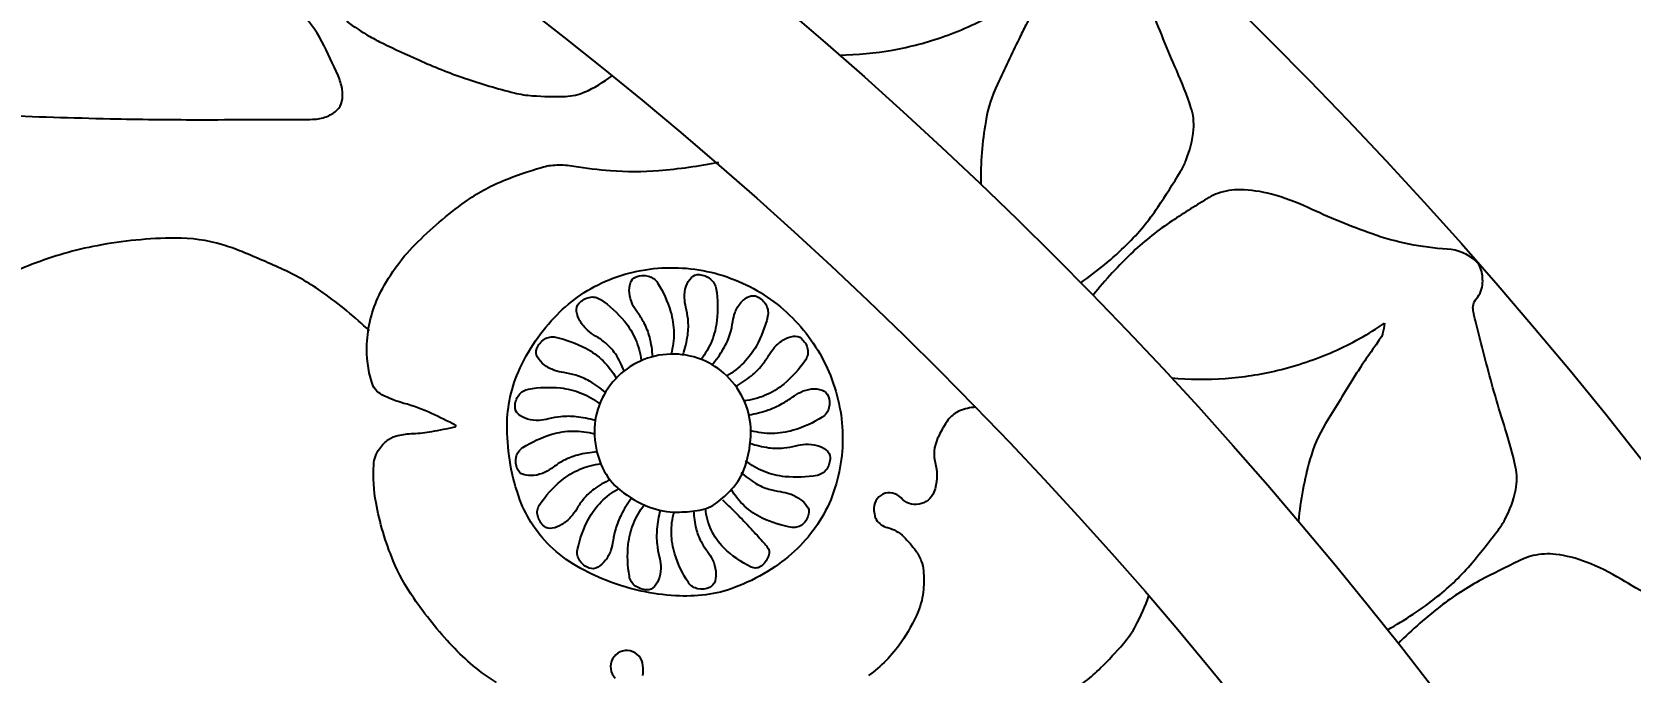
# Model space of a CAD drawing. Header units: millimetres. Extents: x 96 to 279, y 61 to 183.
# Drawn here: x 176.571 to 180.657, y 173.483 to 175.119 of the extents above; entities that cross this region are included whole.
import ezdxf

# ---------------------------------------------------------------- set-up
doc = ezdxf.new("R2010")
doc.units = ezdxf.units.MM
doc.layers.add('DIMENSIONS', color=4, linetype='Continuous')
doc.layers.add('PART', color=7, linetype='Continuous')
doc.styles.get("Standard").update_dxf_attribs({"font": 'arial.ttf'})
doc.dimstyles.new('BALMER1', dxfattribs={"dimscale": 0, "dimtxt": 0.09375, "dimasz": 0.125, "dimexe": 0.0625, "dimexo": 0.125, "dimgap": 0.0625, "dimtad": 1, "dimdec": 4, "dimlfac": -1, "dimzin": 3, "dimdsep": 46, "dimlunit": 4, "dimtxsty": 'Standard', "dimcen": 0.0625, "dimdle": 0.0625, "dimclrd": 256, "dimclre": 256, "dimclrt": 256, "dimadec": 0, "dimazin": 0, "dimtfac": 0.75, "dimtdec": 4, "dimtix": 1, "dimtmove": 2, "dimatfit": 3, "dimfxl": 1, "dimtolj": 1, "dimtzin": 3, "dimarcsym": 0})

# ---------------------------------------------------------------- blocks, each defined once
blk = doc.blocks.new('BALMERREPEAT240VIC')
at = {"layer": 'PART', "flags": 128}
for points in [[(-6.5501, 7.1507, 0.042559), (-6.5839, 7.4617, 0.054985), (-6.6562, 7.693, 0.009056), (-6.7562, 7.9106, 0.053572), (-6.7776, 7.945, 0.030104), (-6.8117, 7.9836, 0.018106), (-6.8742, 8.042, 0.05614), (-6.9199, 8.0734, 0.037281), (-6.9961, 8.1071)], [(-7.4783, 7.6646, 0.088971), (-7.4688, 7.6228, 0.118747), (-7.4496, 7.5968, 0.041087), (-7.4316, 7.5841, 0.024435), (-7.3989, 7.5669, 0.17766), (-7.3331, 7.5613, -0.162315), (-7.2613, 7.5574, -0.558758), (-7.2463, 7.4733, 0.73917), (-7.2146, 7.4041, 0.028174), (-7.1966, 7.4076, 0.083666), (-7.1909, 7.4101, 0.191331), (-7.1706, 7.4388, -0.138686), (-7.1472, 7.4804, -0.039825), (-7.1112, 7.511, -0.063492), (-7.0851, 7.5252, -0.073239), (-7.0603, 7.5308, -0.038895), (-7.0126, 7.5308, -0.081266), (-6.9565, 7.5171, -0.051185), (-6.8764, 7.473, -0.087189), (-6.7925, 7.39, -0.062755)], [(-6.7922, 6.8137, 0.037859), (-6.818, 6.8136, 1.420473), (-6.786, 6.7424, -0.54063)], [(-6.7745, 6.4391, -0.064008), (-6.8679, 6.326, -0.036948), (-6.9898, 6.2276, -0.05284), (-7.086, 6.175, -0.026522), (-7.1591, 6.1491, -0.026846), (-7.2336, 6.1313, -0.060472), (-7.3315, 6.1254, -0.140747), (-7.3719, 6.1397, -0.081336), (-7.3959, 6.1635, -0.106903), (-7.4062, 6.1872, -0.036883), (-7.4111, 6.2258, 0.029568), (-7.4165, 6.274, 0.0125), (-7.4282, 6.3328, 0.230064), (-7.4303, 6.3354, 0.405073), (-7.432, 6.3349, 0.008598), (-7.4627, 6.2728, 0.0459), (-7.4883, 6.2026, -0.056586), (-7.5104, 6.1461, -0.202467), (-7.5422, 6.1201, -0.081761), (-7.6398, 6.108, -0.103148), (-7.765, 6.1393, -0.083596), (-7.8945, 6.2312, -0.040092), (-8.0035, 6.359, -0.060451), (-8.0576, 6.4567, -0.024601), (-8.0916, 6.5542, -0.064279), (-8.0978, 6.5934, -0.048717), (-8.0948, 6.6371, 0.02259), (-8.0835, 6.7308, 0.038025), (-8.0837, 6.854, 0.030189), (-8.105, 7.0077)], [(-7.4585, 7.0848, 0.035758), (-7.4713, 7.1335, 0.045301), (-7.4875, 7.1698, 0.029152), (-7.5045, 7.1965, -0.038756), (-7.5169, 7.2168, -0.094738), (-7.5251, 7.2449, -0.103676), (-7.5221, 7.2716, -0.22581), (-7.5071, 7.2872, -0.154712), (-7.4764, 7.2889, -0.192251), (-7.4527, 7.2715, -0.067849), (-7.4194, 7.1978, -0.069906), (-7.4112, 7.1439, -0.069213), (-7.4183, 7.0893)], [(-7.3863, 7.0867, 0.046722), (-7.3749, 7.1352, 0.060223), (-7.3743, 7.1739, 0.036536), (-7.3798, 7.2047, -0.046487), (-7.3837, 7.229, -0.083851), (-7.3806, 7.259, -0.097538), (-7.3689, 7.2823, -0.226356), (-7.3495, 7.292, -0.155789), (-7.3201, 7.2833, -0.20124), (-7.3041, 7.2588, -0.069447), (-7.3008, 7.177, -0.071151), (-7.3139, 7.1236, -0.070696), (-7.3415, 7.0756)], [(-7.531, 7.0498, 0.041974), (-7.5588, 7.0909, 0.05467), (-7.5858, 7.1178, 0.03235), (-7.6116, 7.1358, -0.041341), (-7.6316, 7.1502, -0.082028), (-7.6509, 7.1732, -0.093394), (-7.6599, 7.1981, -0.226676), (-7.6538, 7.2189, -0.156428), (-7.6273, 7.2345, -0.207277), (-7.5987, 7.229, -0.070476), (-7.5376, 7.1734, -0.072004), (-7.5088, 7.1262, -0.07168), (-7.4945, 7.0725)], [(-7.3118, 7.064, 0.04809), (-7.2834, 7.1024, 0.063751), (-7.2689, 7.1355, 0.035501), (-7.2625, 7.1651, -0.044416), (-7.2569, 7.1888, -0.073394), (-7.2437, 7.2147, -0.083573), (-7.2257, 7.2329, -0.215711), (-7.2049, 7.2371, -0.152467), (-7.1794, 7.2223, -0.225304), (-7.1712, 7.1954, -0.075021), (-7.1949, 7.1181, -0.076477), (-7.2254, 7.0735, -0.076354), (-7.268, 7.04)], [(-7.586, 6.9894, 0.047455), (-7.6283, 7.0198, 0.059029), (-7.6667, 7.0366, 0.037844), (-7.6973, 7.0433, -0.050068), (-7.7203, 7.049, -0.09493), (-7.7461, 7.0642, -0.109476), (-7.7615, 7.0852, -0.225175), (-7.7608, 7.1067, -0.153546), (-7.7393, 7.1286, -0.183697), (-7.7098, 7.1324, -0.06625), (-7.6353, 7.1035, -0.068741), (-7.592, 7.0712, -0.067777), (-7.5584, 7.0279)], [(-7.2414, 7.0168, -0.009062), (-7.2016, 7.0575, -0.009549), (-7.1625, 7.0946, -0.004046), (-7.1314, 7.1226, -0.012471), (-7.121, 7.1313, -0.244804), (-7.1004, 7.1354, -0.150348), (-7.0729, 7.1172, -0.290372), (-7.0696, 7.0905, -0.084486), (-7.1188, 7.0203, -0.088571), (-7.1647, 6.9879, -0.088014), (-7.2192, 6.9733)], [(-7.6126, 6.9162, 0.047294), (-7.6625, 6.928, 0.059009), (-7.7037, 6.9288, 0.038242), (-7.7345, 6.9234, -0.050238), (-7.758, 6.9198, -0.094654), (-7.7877, 6.9239, -0.109244), (-7.8099, 6.9374, -0.225204), (-7.8176, 6.9575, -0.153596), (-7.8061, 6.986, -0.184041), (-7.7804, 7.0007, -0.066316), (-7.7004, 7.0026, -0.068788), (-7.648, 6.9894, -0.067835), (-7.6004, 6.9622)], [(-7.2128, 6.9429, 0.047437), (-7.1676, 6.9496, 0.061811), (-7.1347, 6.9622, 0.040223), (-7.1092, 6.9785, -0.049571), (-7.0881, 6.9915, -0.084043), (-7.0595, 6.9998, -0.097588), (-7.0339, 6.9978, -0.222163), (-7.0177, 6.9839, -0.153921), (-7.0141, 6.9539, -0.202175), (-7.0301, 6.9298, -0.070184), (-7.1029, 6.895, -0.071957), (-7.1564, 6.8863, -0.071475), (-7.2106, 6.8931)], [(-7.6075, 6.8386, 0.048017), (-7.6573, 6.8309, 0.060994), (-7.6943, 6.8164, 0.038173), (-7.7206, 6.7996, -0.049101), (-7.7413, 6.787, -0.088223), (-7.7704, 6.7788, -0.102817), (-7.7962, 6.7816, -0.225893), (-7.8119, 6.7964, -0.154872), (-7.8138, 6.8271, -0.193513), (-7.7965, 6.8509, -0.068078), (-7.7228, 6.8844, -0.070079), (-7.6688, 6.8925, -0.069423), (-7.6141, 6.8854)], [(-7.2154, 6.8576, 0.039483), (-7.1667, 6.8493, 0.050374), (-7.1279, 6.8497, 0.032301), (-7.097, 6.8552, -0.042066), (-7.0731, 6.859, -0.091322), (-7.0437, 6.8557, -0.102154), (-7.0203, 6.8431, -0.225955), (-7.0114, 6.8234, -0.154994), (-7.0212, 6.7943, -0.194485), (-7.0462, 6.7788, -0.068254), (-7.1273, 6.7761, -0.070213), (-7.1803, 6.7892, -0.069584), (-7.2281, 6.8167)], [(-7.5712, 6.7656, 0.055348), (-7.6147, 6.7431, 0.072413), (-7.6426, 6.718, 0.042233), (-7.6602, 6.6926, -0.05175), (-7.675, 6.6722, -0.076417), (-7.6989, 6.6526, -0.093137), (-7.7228, 6.6439, -0.226695), (-7.7437, 6.6499, -0.156465), (-7.7593, 6.6764, -0.207649), (-7.7539, 6.705, -0.070539), (-7.6983, 6.7661, -0.072057), (-7.6511, 6.7949, -0.07174), (-7.5974, 6.8093)], [(-7.245, 6.7836, 0.038065), (-7.2031, 6.7579, 0.049524), (-7.168, 6.744, 0.030012), (-7.1372, 6.7372, -0.038658), (-7.1133, 6.7315, -0.084689), (-7.087, 6.7178, -0.09448), (-7.0691, 6.698, -0.226595), (-7.067, 6.6764, -0.156267), (-7.0857, 6.6521, -0.205697), (-7.1143, 6.6463, -0.07021), (-7.1918, 6.6743, -0.071779), (-7.2364, 6.7069, -0.071423), (-7.2701, 6.751)], [(-7.5163, 6.7176, 0.045807), (-7.5449, 6.6772, 0.059088), (-7.5601, 6.6419, 0.036113), (-7.5668, 6.6114, -0.045941), (-7.5725, 6.5874, -0.08431), (-7.5869, 6.5609, -0.09767), (-7.6066, 6.5438, -0.226346), (-7.6282, 6.5423, -0.155768), (-7.6521, 6.5616, -0.201047), (-7.6574, 6.5904, -0.069414), (-7.6292, 6.6672, -0.071124), (-7.5966, 6.7116, -0.070664), (-7.5527, 6.7453)], [(-8.2251, 5.1613, 0.004302), (-8.216, 5.4515, 0.005592), (-8.2135, 5.6749, 0.001223), (-8.2142, 5.9495, 0.013248), (-8.2149, 5.9748, 0.08291), (-8.2224, 6.0077, 0.096647), (-8.2383, 6.0318, 0.142321), (-8.2596, 6.0439, 0.106039), (-8.2922, 6.0445, 0.053321), (-8.3261, 6.0342, 0.019493), (-8.4133, 5.9927, 0.077801), (-8.4927, 5.9339, -0.165358)], [(-8.465, 6.0561, 0.028471), (-8.4262, 6.1155, 0.017866), (-8.4087, 6.1487, 0.006635), (-8.3661, 6.2404, 0.022885), (-8.3196, 6.3577, 0.021816), (-8.2821, 6.4847, 0.043822), (-8.2748, 6.5313, 0.024533), (-8.2731, 6.6154, 0.096526), (-8.2843, 6.665, 0.060279), (-8.3256, 6.7346)], [(-7.4442, 6.6918, 0.042905), (-7.454, 6.6425, 0.054556), (-7.454, 6.603, 0.034384), (-7.4485, 6.5721, -0.044737), (-7.4448, 6.5482, -0.09008), (-7.4481, 6.5186, -0.10239), (-7.4607, 6.4954, -0.225933), (-7.4804, 6.4865, -0.154951), (-7.5095, 6.4964, -0.19414), (-7.5249, 6.5214, -0.068192), (-7.5276, 6.6025, -0.070166), (-7.5145, 6.6555, -0.069527), (-7.487, 6.7033)], [(-7.2932, 6.7303, 0.049211), (-7.2689, 6.6886, 0.065091), (-7.2438, 6.662, 0.037637), (-7.2184, 6.6442, -0.046282), (-7.1979, 6.6294, -0.075628), (-7.1782, 6.606, -0.089789), (-7.1688, 6.5819, -0.226934), (-7.1743, 6.5608, -0.156925), (-7.2004, 6.5445, -0.212508), (-7.229, 6.5495, -0.07134), (-7.2907, 6.6051, -0.072754), (-7.3198, 6.6525, -0.072526), (-7.3341, 6.7064)], [(-7.364, 6.696, 0.04738), (-7.3562, 6.6468, 0.0608), (-7.342, 6.6107, 0.037416), (-7.3252, 6.5844, -0.047672), (-7.3123, 6.5635, -0.085275), (-7.3039, 6.5345, -0.099402), (-7.3061, 6.5086, -0.226201), (-7.3205, 6.4924, -0.155479), (-7.351, 6.4896, -0.198516), (-7.3751, 6.5064, -0.068972), (-7.4091, 6.5806, -0.070771), (-7.4174, 6.6348, -0.070249), (-7.4103, 6.6896)], [(-7.6735, 6.1144, 0.035479), (-7.7711, 5.996, 0.046498), (-7.8298, 5.8947, 0.01112), (-7.8761, 5.7883, 0.024577), (-7.8936, 5.7387, 0.074361), (-7.9108, 5.6178, 0.045073), (-7.8913, 5.4179, 0.046394), (-7.8437, 5.2523, 0.049075), (-7.7697, 5.107, 0.048623), (-7.6561, 4.9624, 0.072315), (-7.5584, 4.8861, 0.027108), (-7.4805, 4.8471, 0.04061), (-7.4255, 4.8282, 0.036942), (-7.3627, 4.8172, 0.027784), (-7.2781, 4.8134, 0.060206), (-7.1332, 4.8325, 0.050491), (-6.9698, 4.8925, 0.027091), (-6.8885, 4.9377, 0.011083), (-6.6989, 5.0629, 0.03541), (-6.6035, 5.1395, 0.022909), (-6.4709, 5.2742)]]:
    blk.add_lwpolyline(points, format="xyb", dxfattribs=at)
for points in [[(-7.0085, 6.8092, -0.03559), (-7.0322, 6.7286, -0.036604), (-7.0663, 6.6544, -0.057677), (-7.1166, 6.5838, -0.063297), (-7.1765, 6.5323, -0.057364), (-7.2418, 6.4992, -0.045056), (-7.3315, 6.4749, -0.039786), (-7.4233, 6.4662, -0.050863), (-7.4951, 6.4724, -0.055935), (-7.5685, 6.4951, -0.047056), (-7.6482, 6.5392, -0.044516), (-7.7149, 6.5941, -0.048644), (-7.7656, 6.6547, -0.053647), (-7.8043, 6.7269, -0.051195), (-7.8282, 6.8094, -0.048744), (-7.8351, 6.8936, -0.049039), (-7.8257, 6.977, -0.047648), (-7.7999, 7.0586, -0.049075), (-7.7601, 7.1315, -0.047851), (-7.7068, 7.1958, -0.04754), (-7.6418, 7.2491, -0.047215), (-7.5689, 7.2887, -0.046487), (-7.4888, 7.3144, -0.05003), (-7.4074, 7.324, -0.048519), (-7.3233, 7.3173, -0.054315), (-7.242, 7.2935, -0.056115), (-7.1702, 7.2538, -0.052378), (-7.1105, 7.2012, -0.0483), (-7.0585, 7.1323, -0.047822), (-7.0171, 7.0478, -0.059285), (-6.9989, 6.974, -0.045279), (-6.9964, 6.8971, -0.039244)], [(-7.5584, 7.0279, 0.103134), (-7.6005, 6.9629, 0.09947), (-7.6141, 6.8839, 0.099437), (-7.5964, 6.8071, 0.099456), (-7.5505, 6.7432, 0.099484), (-7.4829, 6.7016, 0.101064), (-7.4056, 6.6898, 0.097903), (-7.323, 6.7104, 0.115032), (-7.266, 6.7555, 0.076576), (-7.2232, 6.8302, 0.092563), (-7.2103, 6.9004, 0.033583), (-7.2139, 6.952, 0.061678), (-7.2211, 6.9793, 0.069335), (-7.2351, 7.0037, 0.039302), (-7.2685, 7.0403, 0.109156), (-7.3265, 7.0748, 0.080098), (-7.4168, 7.0893, 0.102366), (-7.4914, 7.0738, 0.095865)]]:
    blk.add_lwpolyline(points, format="xyb", close=True, dxfattribs=at)
blk = doc.blocks.new('*D145')
at = {"layer": 'Defpoints', "color": 0, "transparency": 16777216}
for p in [(159.4173, 179.5657), (159.4173, 166.6814), (183.2221, 166.6814)]:
    blk.add_point(p, dxfattribs=at)
at = {"layer": 'DIMENSIONS', "lineweight": -2, "transparency": 16777216}
for p, q in [((159.4173, 166.8064), (159.4173, 179.6282)), ((183.2221, 166.8064), (183.2221, 179.6282)), ((183.0971, 179.5657), (159.5423, 179.5657))]:
    blk.add_line(p, q, dxfattribs=at)
at = {"layer": 'DIMENSIONS', "transparency": 16777216}
for points in [[(159.5423, 179.5865), (159.5423, 179.5448), (159.4173, 179.5657)], [(183.0971, 179.5865), (183.0971, 179.5448), (183.2221, 179.5657)]]:
    blk.add_solid(points, dxfattribs=at)
at = {"layer": 'DIMENSIONS', "transparency": 16777216, "insert": (171.3197, 179.675), "char_height": 0.09375, "attachment_point": 5}
blk.add_mtext('\\A1;D', dxfattribs=at)
blk = doc.blocks.new('BALMERREPEAT240VIB')
at = {"layer": 'PART', "flags": 128}
for points in [[(-11.0314, 1.4252, 0.041693), (-11.1811, 1.4573, 0.051437), (-11.3052, 1.4605, 0.011081), (-11.4125, 1.4498, 0.039226), (-11.4424, 1.4437, 0.072949), (-11.517, 1.41, 0.105042), (-11.5577, 1.3698, 0.023034), (-11.6094, 1.2828, -0.013301), (-11.6961, 1.1304, -0.002833), (-11.7541, 1.0356, -0.011962), (-11.7685, 1.0136, -0.229711), (-11.7967, 0.9975, 0.168095), (-11.8367, 0.9807, 0.084296), (-11.8585, 0.9533, 0.130082), (-11.8641, 0.931, 0.177106), (-11.8353, 0.8555, -0.071302), (-11.7292, 0.6911, -0.023904), (-11.6628, 0.5261, 0.042981), (-11.6223, 0.4356, 0.06288), (-11.5748, 0.3708, 0.087222), (-11.528, 0.336, 0.051635), (-11.5055, 0.3275, 0.01104), (-11.3963, 0.3012, 0.042881), (-11.2701, 0.2849, 0.036179), (-11.1194, 0.2893)], [(-11.5879, 0.8731, -0.024053), (-11.565, 0.8882, -0.080565), (-11.5573, 0.8912, -0.015855), (-11.5183, 0.8982, 0.011104), (-11.4625, 0.9078, 0.006339), (-11.4243, 0.9157, 0.001921), (-11.2989, 0.9438, 0.068965), (-11.2052, 0.9793, 0.043033), (-11.0718, 1.0679)], [(-11.108, 0.5803, 0.04113), (-11.2022, 0.6793, 0.04113), (-11.3114, 0.7616, 0.045074), (-11.4446, 0.8298, 0.045074), (-11.5879, 0.8731)]]:
    blk.add_lwpolyline(points, format="xyb", dxfattribs=at)

msp = doc.modelspace()

# ---------------------------------------------------------------- linework, layer by layer
for radius in [11.90239, 11.12313, 10.70843, 8.30598]:
    msp.add_circle((171.31971, 166.68139), radius)

# ---------------------------------------------------------------- block references
for name, rotation in [('BALMERREPEAT240VIC', 270), ('BALMERREPEAT240VIB', 231.8644067796609), ('BALMERREPEAT240VIB', 225.7627118644067), ('BALMERREPEAT240VIB', 219.6610169491524)]:
    msp.add_blockref(name, (171.31971, 166.68139), dxfattribs=dict(rotation=rotation))

# ---------------------------------------------------------------- dimensions: what is measured, and where the dimension line sits
at = {"layer": 'DIMENSIONS'}
dim = msp.add_linear_dim(base=(159.41733, 179.56567), p1=(183.2221, 166.68139), p2=(159.41733, 166.68139), text='D', dimstyle='BALMER1', override={"dimscale": 1}, dxfattribs=at)
dim.commit()
dim.dimension.update_dxf_attribs({"geometry": '*D145', "text_midpoint": (171.31971, 179.67505)})

doc.saveas('drawing.dxf')
